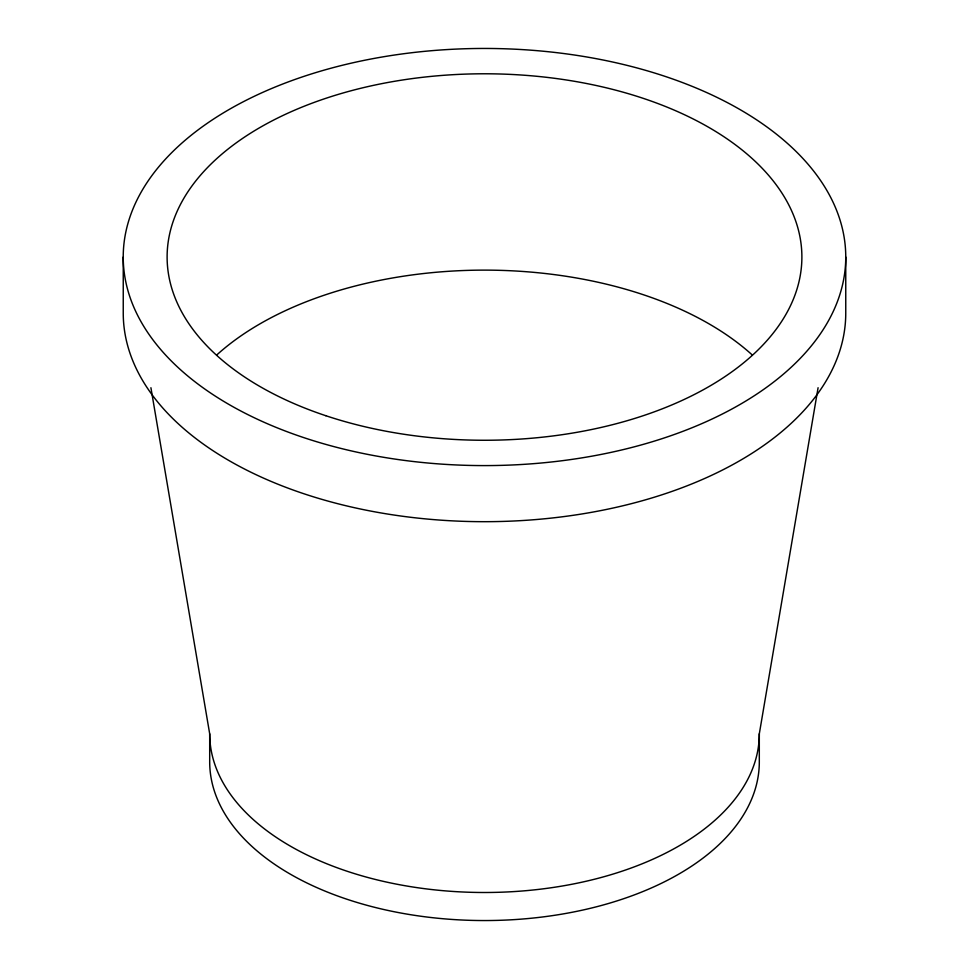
<?xml version="1.0" encoding="UTF-8"?>
<svg xmlns="http://www.w3.org/2000/svg" width="969" height="969" viewBox="0 0 969 969"><rect width="100%" height="100%" fill="white"/><g stroke="black" fill="none" stroke-linecap="round" stroke-linejoin="round"><path stroke-width="1.45" d="M150.91 387.709L209.692 733.836L209.692 761.888A274.808 158.662 0 0 0 484.5 920.55A274.808 158.662 0 0 0 759.308 761.888L759.308 733.836L818.09 387.709M845.755 257.015A361.255 208.565 0 0 1 303.866 437.649A361.255 208.565 0 0 1 303.866 76.394A361.255 208.565 0 0 1 845.755 257.015L845.755 313.12A361.255 208.565 0 0 1 484.5 521.685A361.255 208.565 0 0 1 123.245 313.12L123.245 257.015M759.308 733.836A274.808 158.662 0 0 1 484.5 892.497A274.808 158.662 0 0 1 209.692 733.836M216.777 354.945A317.384 183.238 0 0 1 752.223 354.945M325.814 415.713A317.384 183.238 0 0 0 801.884 257.015A317.384 183.238 0 0 0 325.814 98.329A317.384 183.238 0 0 0 325.814 415.713"/></g></svg>
